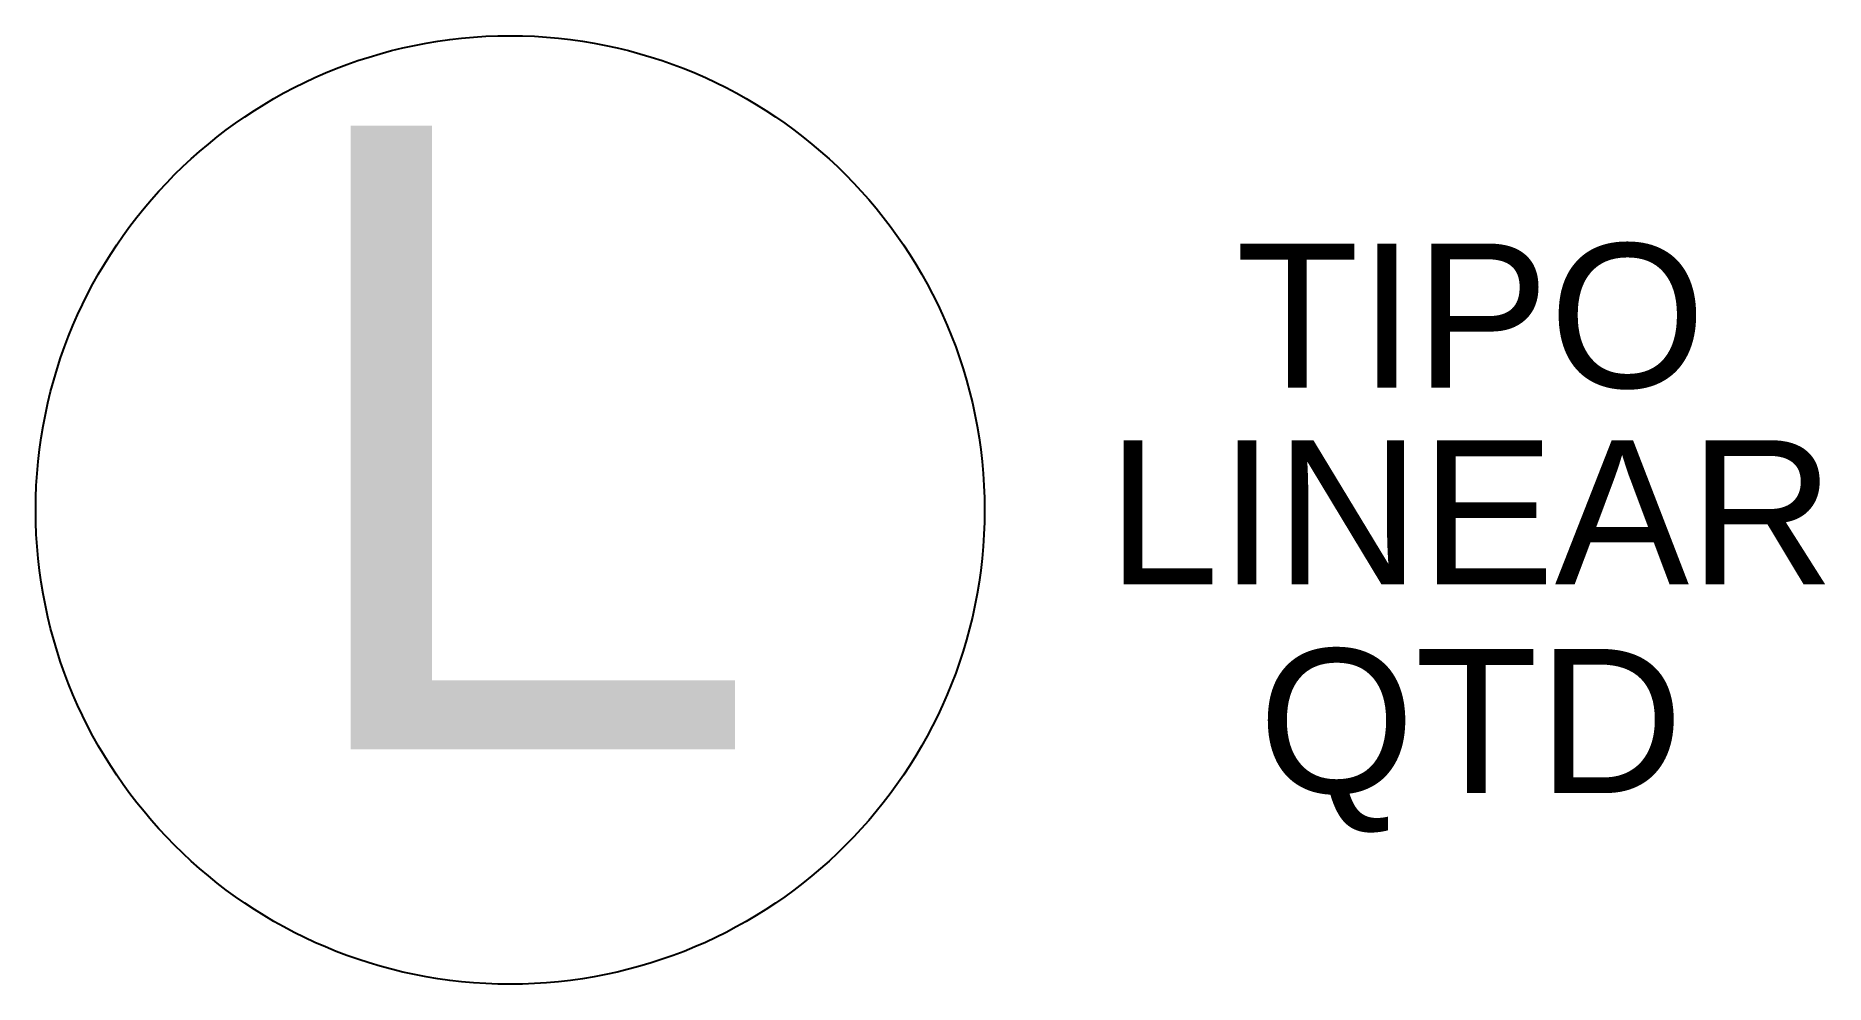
# Model space of a CAD drawing. Header units: millimetres. Extents: x 2106.23 to 2106.416, y 1274.624 to 1274.722.
import ezdxf
from ezdxf.enums import TextEntityAlignment as Align

# ---------------------------------------------------------------- set-up
doc = ezdxf.new("R2010")
doc.units = ezdxf.units.MM
doc.layers.add('Quantitativos', color=230, linetype='Continuous', plot=False)
doc.styles.add('CotasNey', font='arial.ttf')
doc.styles.get("Standard").update_dxf_attribs({"font": 'arial.ttf'})

msp = doc.modelspace()

# ---------------------------------------------------------------- linework, layer by layer
at = {"layer": 'Quantitativos'}
msp.add_circle((2106.27921, 1274.67313), 0.04936, dxfattribs=at)

# ---------------------------------------------------------------- texts
at = {"layer": 'Quantitativos', "style": 'CotasNey'}
msp.add_text('L', height=0.0649, dxfattribs=at).set_placement((2106.25519, 1274.64821))
at = {"layer": 'Quantitativos', "flags": 1}
for tag, text, p in [('TIPO', 'Descrição de Tipo', (2106.37917, 1274.68585)), ('LINEAR', '1', (2106.37917, 1274.66539)), ('QTD', '1', (2106.37917, 1274.64367))]:
    msp.add_attdef(tag, text=text, height=0.015, dxfattribs=at).set_placement(p, align=Align.CENTER)

doc.saveas('drawing.dxf')
